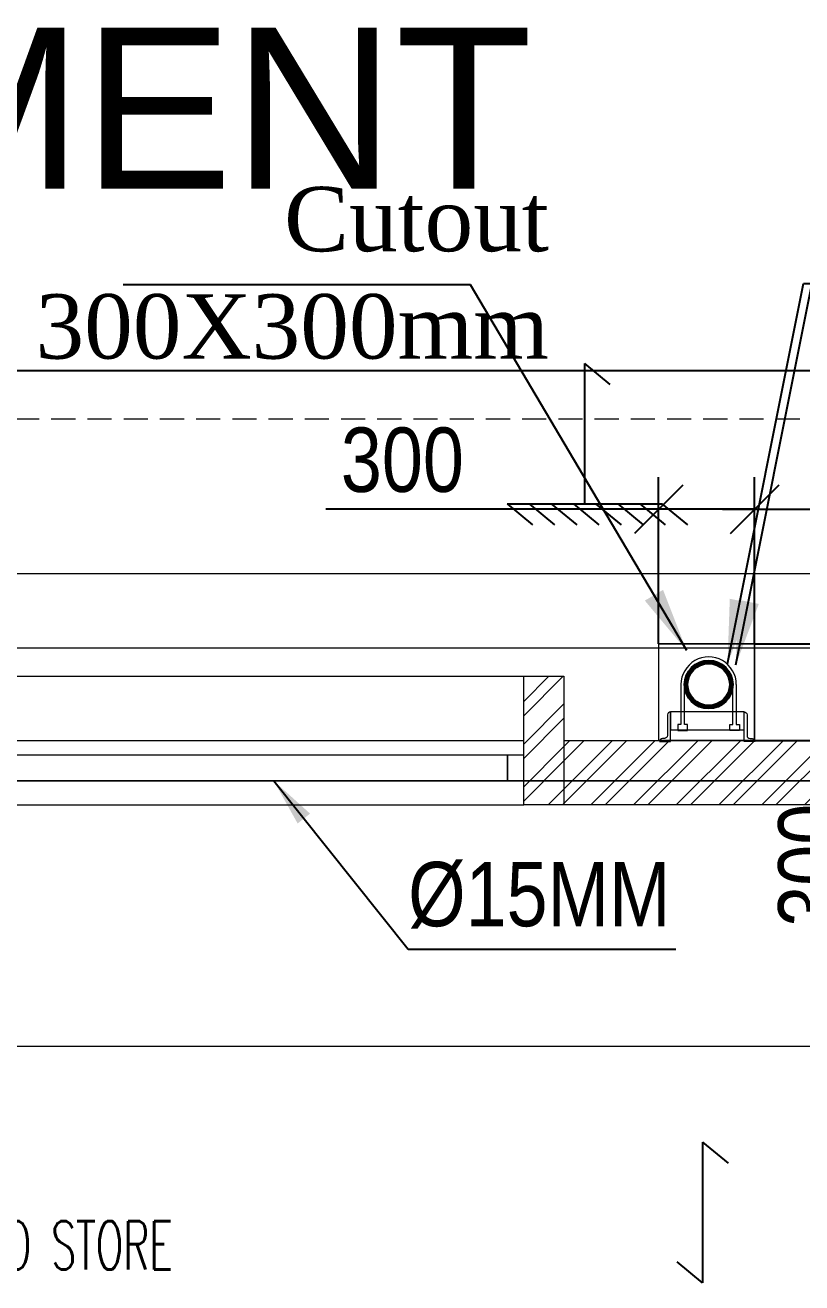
# Model space of a CAD drawing. Header units: inches. Extents: x 5899882 to 5988838, y -468923 to -96891.
# Drawn here: x 5956355 to 5958767, y -269289 to -265383 of the extents above; entities that cross this region are included whole.
import ezdxf

# ---------------------------------------------------------------- set-up
doc = ezdxf.new("R2010")
doc.units = ezdxf.units.IN
doc.header["$MEASUREMENT"] = 0
doc.linetypes.add('1', pattern=[0])
doc.linetypes.add('DASHED', pattern=[0.75, 0.5, -0.25])
doc.layers.get('Defpoints').update_dxf_attribs({"color": 8})
for name, color, linetype in [('0 slc Rwp sloape', 7, 'Continuous'), ('0- SLC ARCH LAYOUT', 7, 'Continuous'), ('0- SLC DIMENSION', 7, 'Continuous'), ('0- SLC HIDE BOX & CUTOUT', 6, 'Continuous'), ('0-SLC RCC 2ND. FLOOR', 7, 'Continuous'), ('0-SLC-DOMESTIC LINE', 5, 'DOMESTIC_LINE'), ('CL', 7, 'Continuous'), ('rwp', 5, 'Continuous')]:
    doc.layers.add(name, color=color, linetype=linetype)
for name, color, linetype, lineweight in [('0-SLC-CLAMPS', 7, 'Continuous', 9), ('ARCL-HATCH-B', 8, 'Continuous', 5), ('ARLC-DOOR-W', 8, 'Continuous', 5), ('ARLC-ELE0', 8, 'Continuous', 9), ('ARLC-FURN', 8, 'Continuous', 9), ('ARLC-TEXT0', 8, 'Continuous', 20), ('ARLC-WALL', 8, 'Continuous', 15)]:
    doc.layers.add(name, color=color, linetype=linetype, lineweight=lineweight)
doc.styles.add('ARIAL', font='tahoma.ttf')
doc.styles.add('LT0050R', font='arial.ttf', dxfattribs={"height": 120})
doc.styles.add('RS', font='simplex8.shx', dxfattribs={"width": 0.6, "height": 150})
doc.styles.get("Standard").update_dxf_attribs({"font": 'arial.ttf'})
doc.styles.add('swis cn bt', font='swissc.ttf')
doc.linetypes.add('DOMESTIC_LINE', pattern='A,0.5,-0.2,["DWS",ARIAL,S=0.1,R=0,X=-0.1,Y=-0.05],-0.25', length=0.95)
doc.dimstyles.new('LT0050R', dxfattribs={"dimtxt": 120, "dimasz": 80, "dimexe": 80, "dimexo": 50, "dimgap": 80, "dimtad": 0, "dimdec": 0, "dimzin": 0, "dimdsep": 46, "dimtxsty": 'LT0050R', "dimblk": 'ARCHTICK', "dimcen": 1, "dimdle": 80, "dimclrd": 252, "dimclre": 252, "dimclrt": 240, "dimadec": 0, "dimazin": 0, "dimtfac": 1, "dimtdec": 0, "dimtofl": 0, "dimtmove": 1, "dimatfit": 3, "dimfxl": 1, "dimtolj": 1, "dimtzin": 0, "dimlwd": -1, "dimlwe": -1, "dimarcsym": 0})
doc.dimstyles.new('SLC', dxfattribs={"dimtxt": 200, "dimasz": 150, "dimexe": 100, "dimexo": 0, "dimgap": 50, "dimtad": 1, "dimdec": 0, "dimrnd": 5, "dimzin": 1, "dimdsep": 46, "dimtxsty": 'swis cn bt', "dimblk": 'OBLIQUE', "dimcen": 60, "dimdle": 100, "dimclrd": 256, "dimclre": 256, "dimclrt": 256, "dimazin": 0, "dimtfac": 1, "dimtdec": 0, "dimtofl": 0, "dimtmove": 0, "dimatfit": 3, "dimfxl": 0.18, "dimtolj": 1, "dimtzin": 0, "dimarcsym": 0})
doc.dimstyles.get("Standard").update_dxf_attribs({"dimtxt": 200, "dimasz": 200, "dimexe": 0.18, "dimexo": 0.0625, "dimgap": 0.09, "dimtad": 0, "dimdec": 0, "dimrnd": 5, "dimzin": 0, "dimdsep": 46, "dimtxsty": 'Standard', "dimblk": 'OBLIQUE', "dimcen": 0.09, "dimadec": 0, "dimazin": 0, "dimtfac": 1, "dimtdec": 0, "dimtofl": 0, "dimtmove": 0, "dimatfit": 3, "dimfxl": 1, "dimtolj": 1, "dimtzin": 0, "dimarcsym": 0})
pattern_1 = [(45, (-5806111.7, 109613.3), (-66.2912607, 66.2912607), []), (45, (-5806067.505, 109613.3), (-66.2912607, 66.2912607), [])]

# ---------------------------------------------------------------- blocks, each defined once
blk = doc.blocks.new('_OBLIQUE')
at = {"color": 0, "linetype": 'ByBlock'}
blk.add_line((-0.5, -0.5), (0.5, 0.5), dxfattribs=at)
blk = doc.blocks.new('an80')
for points in [[(-46, 0), (-46, 66.3), (-51, 66.3), (-51, 76.3), (-35, 76.3), (-35, 66.3), (-40, 66.3), (-40, 0)], [(46, 0), (46, 66.3), (51, 66.3), (51, 76.3), (35, 76.3), (35, 66.3), (40, 66.3), (40, 0)]]:
    blk.add_lwpolyline(points)
for radius in [46, 40]:
    blk.add_arc((0, 0), radius, 180, 360)
blk = doc.blocks.new('176')
at = {"layer": '0-SLC-CLAMPS', "elevation": 0}
for points in [[(-108.6, 76.7), (-108.6, 80.1, 0.414214), (-114, 85.4), (-114, 85.4), (-114, 65.9), (-61.1, 65.9, 0.414214), (-66.4, 71.3), (-103.3, 71.3, -0.414214)], [(-108.6, -75.8), (-108.6, -79.2, -0.414214), (-114, -84.6), (-114, -84.6), (-114, -65.1), (-61.1, -65.1, -0.414214), (-66.4, -70.4), (-103.3, -70.4, 0.414214)]]:
    blk.add_lwpolyline(points, format="xyb", close=True, dxfattribs=at)
blk.add_lwpolyline([(-92.9, 65.9), (-92.9, -65.1), (-61.1, -65.1), (-61.1, 65.9)], close=True, dxfattribs=at)
at = {"layer": 'rwp', "color": 5, "const_width": 5.36, "elevation": 0}
blk.add_lwpolyline([(-12.5, -42.2, 1), (-12.5, 38.2, 1)], format="xyb", close=True, dxfattribs=at)
at = {"layer": 'rwp', "color": 5}
for radius in [42.9, 37.5]:
    blk.add_circle((-12.5, -2, 0), radius, dxfattribs=at)
at = {"layer": '0-SLC-CLAMPS', "color": 6, "xscale": 1.0714285714286, "yscale": 1.0714285714286, "zscale": 1.0714285714286, "rotation": 90}
blk.add_blockref('an80', (-12.5, -2, 0), dxfattribs=at)
blk = doc.blocks.new('A$C3DAD2E9A')
at = {"layer": 'ARCL-HATCH-B'}
h = blk.add_hatch(dxfattribs=at)
h.set_pattern_fill('ANSI32', color=256, scale=250)
h.set_pattern_definition(pattern_1)
h.paths.add_polyline_path([(12842.2, 6641.5), (12717.2, 6641.5), (12717.2, 6396.5), (12717.2, 6396.5), (12717.2, 6316.5), (12717.2, 6241.5), (12842.2, 6241.5)])
h = blk.add_hatch(dxfattribs=at)
h.set_pattern_fill('ANSI32', color=256, scale=250)
h.set_pattern_definition(pattern_1)
h.paths.add_polyline_path([(13737.2, 6441.5), (12842.2, 6441.5), (12842.2, 6241.5), (13737.2, 6241.5)])
at = {"layer": 'ARLC-DOOR-W'}
for points in [[(12667.2, 6316.5), (12667.2, 6396.5), (10597.2, 6396.5), (10597.2, 6316.5)], [(12717.2, 6396.5), (12667.2, 6396.5), (12667.2, 6316.5), (12717.2, 6316.5)]]:
    blk.add_lwpolyline(points, close=True, dxfattribs=at)
at = {"layer": 'ARLC-ELE0'}
blk.add_line((9177.2, 6960), (17402.2, 6960), dxfattribs=at)
at = {"layer": 'ARLC-ELE0', "ltscale": 0.006}
for p, q in [((10547.2, 6641.5), (12717.2, 6641.5)), ((10547.2, 6241.5), (12717.2, 6241.5))]:
    blk.add_line(p, q, dxfattribs=at)
at = {"layer": 'ARLC-FURN'}
blk.add_line((17402.2, 5491.5), (8887.2, 5491.5), dxfattribs=at)
at = {"layer": 'ARLC-WALL', "ltscale": 0.005}
blk.add_line((10547.2, 6441.5), (12717.2, 6441.5), dxfattribs=at)
at = {"layer": 'ARLC-WALL'}
for p, q in [((12842.2, 6441.5), (13737.2, 6441.5)), ((13737.2, 6241.5), (12842.2, 6241.5))]:
    blk.add_line(p, q, dxfattribs=at)
blk.add_lwpolyline([(12842.2, 6641.5), (12842.2, 6241.5), (12717.2, 6241.5), (12717.2, 6641.5)], close=True, dxfattribs=at)
at = {"layer": 'ARLC-TEXT0', "style": 'RS', "width": 0.6}
blk.add_text('STERILIZATION AND STORE', height=150, dxfattribs=at).set_placement((10061.8, 4798.8))
at = {"layer": 'ARLC-TEXT0', "insert": (2267.3, 8656.1), "char_height": 500, "width": 10629.517, "attachment_point": 1}
blk.add_mtext('MICROBIOLOGY DEPARTMENT', dxfattribs=at)
blk = doc.blocks.new('GYS')
for p, q in [((6635556, -325051.9), (6635556, -325488.3)), ((6635556, -325051.9), (6635635, -325117)), ((6635556, -325488.3), (6635477, -325423.2))]:
    blk.add_line(p, q)
blk = doc.blocks.new('A$C67844AE1')
at = {"color": 7}
for p, q in [((-218.2, 240.6), (-283.3, 161.6)), ((-218.2, 171.9), (-283.3, 92.9)), ((-218.2, 103.1), (-283.3, 24.1)), ((-218.2, 34.4), (-283.3, -44.6)), ((218.2, 0), (-218.2, 0)), ((218.2, 0), (153.1, -79)), ((-218.2, -34.4), (-283.3, -113.4)), ((-218.2, -103.1), (-283.3, -182.1)), ((-218.2, -171.9), (-283.3, -250.9)), ((-218.2, -240.6), (-283.3, -319.6))]:
    blk.add_line(p, q, dxfattribs=at)
at = {"layer": 'CL', "color": 7}
blk.add_line((-218.2, 240.6), (-218.2, -240.6), dxfattribs=at)
blk = doc.blocks.new('A$C77C3199A')
at = {"layer": 'ARLC-WALL', "color": 30, "linetype": 'DASHED', "ltscale": 150}
blk.add_line((17400, 7440), (200, 7440), dxfattribs=at)
at = {"layer": 'ARLC-WALL', "color": 30}
for p, q in [((9175, 6960), (17400, 6960)), ((9175, 6730), (17400, 6730))]:
    blk.add_line(p, q, dxfattribs=at)
at = {"layer": 'CL', "color": 0}
blk.add_line((17630, 7590), (200, 7590), dxfattribs=at)
at = {"color": 0}
blk.add_blockref('GYS', (-6622283, 330245.5), dxfattribs=at)
at = {"layer": 'CL', "color": 0, "rotation": 90}
blk.add_blockref('A$C67844AE1', (12906.1, 7394.8), dxfattribs=at)
blk = doc.blocks.new('_ArchTick')
at = {"color": 0, "linetype": 'ByBlock', "const_width": 0.15}
blk.add_lwpolyline([(-0.5, -0.5), (0.5, 0.5)], dxfattribs=at)
blk = doc.blocks.new('*D422')
at = {"layer": '0- SLC DIMENSION', "lineweight": -2, "transparency": 16777216}
for p, q in [((5958322.5, -267305), (5958322.5, -266786.6)), ((5958620.3, -267305), (5958620.3, -266786.6)), ((5958322.5, -266886.6), (5957289.2, -266886.6)), ((5958620.3, -266886.6), (5958222.5, -266886.6))]:
    blk.add_line(p, q, dxfattribs=at)
at = {"layer": 'Defpoints', "color": 0, "transparency": 16777216}
for p in [(5958620.3, -266886.6), (5958322.5, -267305), (5958620.3, -267305)]:
    blk.add_point(p, dxfattribs=at)
at = {"layer": '0- SLC DIMENSION', "lineweight": -2, "transparency": 16777216, "xscale": 150, "yscale": 150, "zscale": 150, "rotation": 180}
blk.add_blockref('_OBLIQUE', (5958322.5, -266886.6), dxfattribs=at)
at = {"layer": '0- SLC DIMENSION', "lineweight": -2, "transparency": 16777216, "xscale": 150, "yscale": 150, "zscale": 150}
blk.add_blockref('_OBLIQUE', (5958620.3, -266886.6), dxfattribs=at)
at = {"layer": '0- SLC DIMENSION', "transparency": 16777216, "insert": (5957526.5, -266734.1), "char_height": 200, "attachment_point": 5, "style": 'swis cn bt'}
blk.add_mtext('\\A1;300', dxfattribs=at)
blk = doc.blocks.new('*D418')
at = {"layer": '0- SLC DIMENSION', "lineweight": -2, "transparency": 16777216}
for p, q in [((5958620.3, -267305), (5958620.3, -266786.6)), ((5962583.9, -267305), (5962583.9, -266786.6)), ((5958520.3, -266886.6), (5962683.9, -266886.6))]:
    blk.add_line(p, q, dxfattribs=at)
at = {"layer": 'Defpoints', "color": 0, "transparency": 16777216}
for p in [(5962583.9, -266886.6), (5958620.3, -267305), (5962583.9, -267305)]:
    blk.add_point(p, dxfattribs=at)
at = {"layer": '0- SLC DIMENSION', "lineweight": -2, "transparency": 16777216, "xscale": 150, "yscale": 150, "zscale": 150, "rotation": 180}
blk.add_blockref('_OBLIQUE', (5958620.3, -266886.6), dxfattribs=at)
at = {"layer": '0- SLC DIMENSION', "lineweight": -2, "transparency": 16777216, "xscale": 150, "yscale": 150, "zscale": 150}
blk.add_blockref('_OBLIQUE', (5962583.9, -266886.6), dxfattribs=at)
at = {"layer": '0- SLC DIMENSION', "transparency": 16777216, "insert": (5960602.1, -266734), "char_height": 200, "attachment_point": 5, "style": 'swis cn bt'}
blk.add_mtext('\\A1;3965', dxfattribs=at)
blk = doc.blocks.new('*D423')
at = {"layer": '0- SLC DIMENSION', "lineweight": -2, "transparency": 16777216}
for p, q in [((5958947.5, -267205), (5958947.5, -267605)), ((5958620.3, -267305), (5959047.5, -267305)), ((5958620.3, -267605), (5959047.5, -267605)), ((5958947.5, -267605), (5958947.5, -268229.6))]:
    blk.add_line(p, q, dxfattribs=at)
at = {"layer": 'Defpoints', "color": 0, "transparency": 16777216}
for p in [(5958620.3, -267305), (5958620.3, -267605), (5958947.5, -267605)]:
    blk.add_point(p, dxfattribs=at)
at = {"layer": '0- SLC DIMENSION', "lineweight": -2, "transparency": 16777216, "xscale": 150, "yscale": 150, "zscale": 150}
for p, rotation in [((5958947.5, -267305), 90), ((5958947.5, -267605), 270)]:
    blk.add_blockref('_OBLIQUE', p, dxfattribs=dict(at, rotation=rotation))
at = {"layer": '0- SLC DIMENSION', "transparency": 16777216, "insert": (5958795, -267992.3), "char_height": 200, "attachment_point": 5, "rotation": 90, "style": 'swis cn bt'}
blk.add_mtext('\\A1;300', dxfattribs=at)

msp = doc.modelspace()

# ---------------------------------------------------------------- block references
at = {"layer": '0- SLC ARCH LAYOUT'}
msp.add_blockref('A$C3DAD2E9A', (5945186.1, -274046.5), dxfattribs=at)

# ---------------------------------------------------------------- next in the draw order: linework, layer by layer
at = {"layer": '0- SLC HIDE BOX & CUTOUT', "const_width": 5}
msp.add_lwpolyline([(5958620.3, -267305), (5958322.5, -267305), (5958322.5, -267605), (5958620.3, -267605)], close=True, dxfattribs=at)
at = {"layer": '0-SLC-DOMESTIC LINE', "color": 5, "linetype": '1', "const_width": 5}
msp.add_lwpolyline([(5954711, -267730), (5962061.5, -267730), (5962061.5, -267971.5)], dxfattribs=at)

# ---------------------------------------------------------------- next in the draw order: block references
at = {"layer": '0-SLC RCC 2ND. FLOOR'}
msp.add_blockref('A$C77C3199A', (5945186.1, -274046.5), dxfattribs=at)
at = {"layer": '0-SLC-CLAMPS', "xscale": 1.744186046511625, "yscale": 1.744186046511625, "zscale": 1.744186046511625, "rotation": 89.99999999999999}
msp.add_blockref('176', (5958474.3, -267409.2, 0), dxfattribs=at)

# ---------------------------------------------------------------- next in the draw order: texts
at = {"layer": '0- SLC HIDE BOX & CUTOUT', "insert": (5957981.6, -265885.2), "char_height": 200, "width": 1754.296, "attachment_point": 3, "style": 'ARIAL'}
msp.add_mtext('{\\fTimes New Roman|b0|i0|c0|p18;Cutout 300X300mm}', dxfattribs=at)
at = {"layer": '0-SLC-DOMESTIC LINE', "linetype": '1', "insert": (5957544.5, -267981.9), "char_height": 200, "width": 687.595, "attachment_point": 1}
msp.add_mtext('{\\fSwis721 Cn BT|b0|i0|c0|p34;%%C15MM}', dxfattribs=at)

# ---------------------------------------------------------------- next in the draw order: dimensions: what is measured, and where the dimension line sits
at = {"layer": '0- SLC DIMENSION'}
dim = msp.add_linear_dim(base=(5958620.3, -266886.6), p1=(5958322.5, -267305), p2=(5958620.3, -267305), angle=0, dimstyle='SLC', override={"dimfxl": 0}, dxfattribs=at)
dim.commit()
dim.dimension.update_dxf_attribs({"geometry": '*D422', "text_midpoint": (5957526.5, -266886.6), "dimtype": 161})
for p2, distance, picture, middle in [((5962583.9, -267305), 418.4, '*D418', (5960602.1, -266734)), ((5958620.3, -267605), 327.2, '*D423', (5958795, -267992.3))]:
    dim = msp.add_aligned_dim(p1=(5958620.3, -267305), p2=p2, distance=distance, dimstyle='SLC', override={"dimfxl": 0}, dxfattribs=at)
    dim.commit()
    dim.dimension.update_dxf_attribs({"geometry": picture, "text_midpoint": middle})

# ---------------------------------------------------------------- next in the draw order: leaders
at = {"layer": '0 slc Rwp sloape', "color": 2}
for points in [[(5958536.4, -267367.2), (5958772.8, -266185.6), (5959966.2, -266185.6)], [(5958562.1, -267370.2), (5958798.5, -266188.6), (5959991.9, -266188.6)]]:
    msp.add_leader(points, dimstyle='Standard', override={"dimasz": 200, "dimclrd": 3, "dimfxl": 0.18}, dxfattribs=at)
at = {"layer": '0- SLC HIDE BOX & CUTOUT'}
msp.add_leader([(5958409.6, -267325.8), (5957738, -266189.5), (5956659.3, -266189.5)], dimstyle='LT0050R', override={"dimasz": 200, "dimclrd": 256, "dimfxl": 160}, dxfattribs=at)
at = {"layer": '0-SLC-DOMESTIC LINE', "linetype": '1'}
msp.add_leader([(5957127, -267730), (5957544.5, -268253.4), (5958375.7, -268253.4)], dimstyle='SLC', override={"dimgap": 50, "dimtad": 0, "dimfxlon": 1}, dxfattribs=at)

doc.saveas('drawing.dxf')
